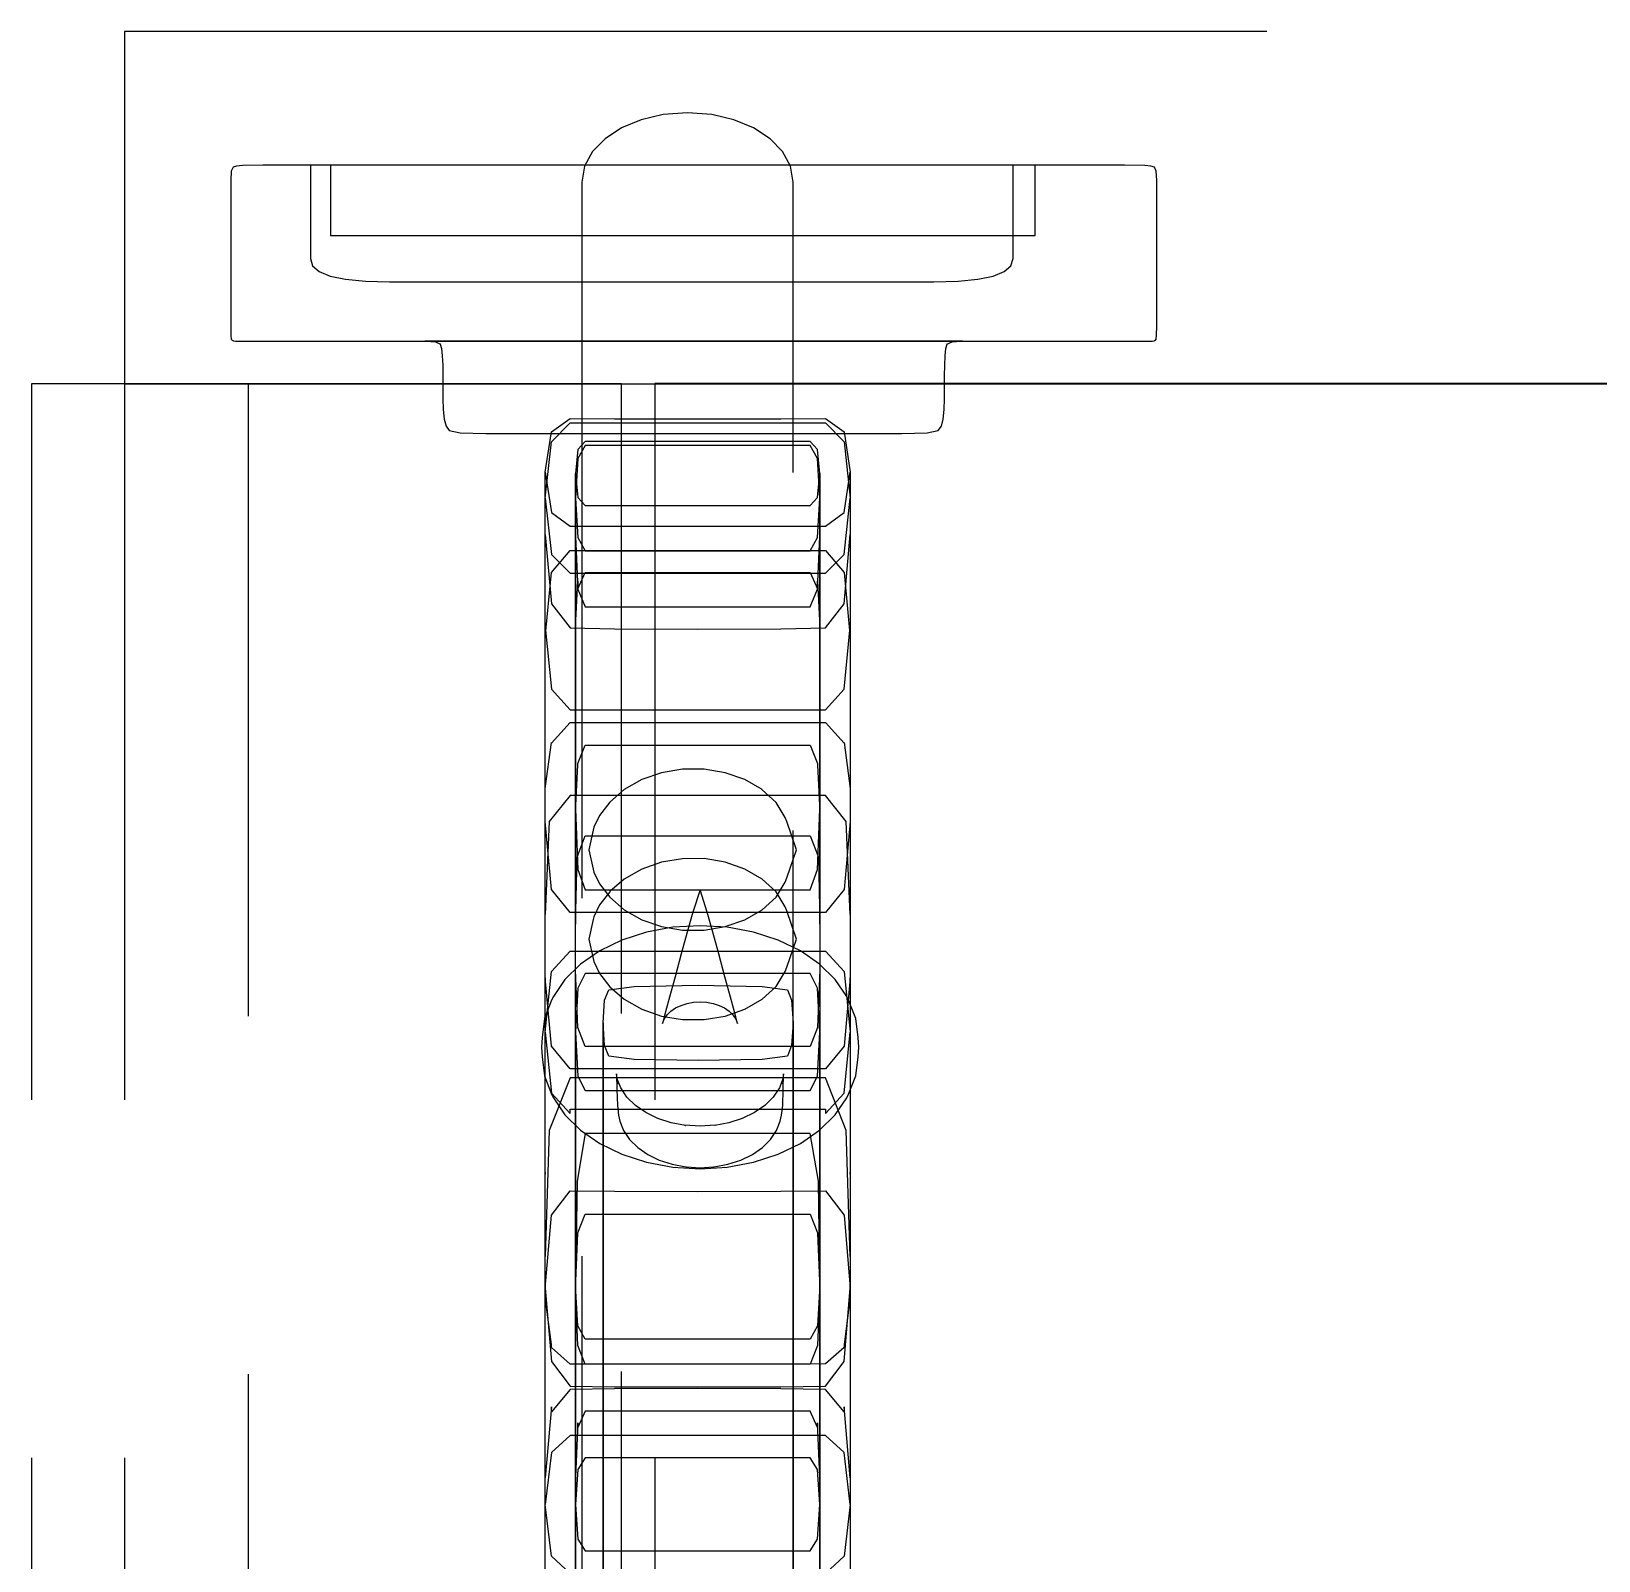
# Model space of a CAD drawing. Header units: millimetres. Extents: x 6321 to 48194, y 123 to 15211.
# Drawn here: x 14098.2 to 14320.6, y 2522.4 to 2739.4 of the extents above; entities that cross this region are included whole.
import ezdxf

# ---------------------------------------------------------------- set-up
doc = ezdxf.new("R2010")
doc.units = ezdxf.units.MM
doc.linetypes.add('DASHED', pattern=[19.05, 12.7, -6.35])
doc.layers.add('A-天花投影线', color=61, linetype='Continuous')

# ---------------------------------------------------------------- blocks, each defined once
blk = doc.blocks.new('海龙_1212121182')
at = {"layer": 'A-天花投影线', "linetype": 'DASHED', "ltscale": 8}
blk.add_lwpolyline([(-1770.21, -88.61), (-1904.01, -88.61), (-2021.97, -88.61), (-2116.31, -88.61), (-2184.24, -88.61), (-2223.17, -88.61), (-2223.18, -1176.13), (-2182.28, -1368.95), (-2116.1, -1552.52), (-2021.92, -1720.75), (-1904.09, -1872.13), (-1770.36, -2007.46)], dxfattribs=at)
at = {"layer": 'A-天花投影线', "linetype": 'DASHED', "ltscale": 8, "extrusion": (-1, 1.19209e-07, 1.19209e-07)}
for points in [[(399.78, 0), (390.59, 0), (373.53, 0), (345.71, 0), (311.64, 0), (275.82, 0), (244.19, 0), (222.67, 0), (204.14, 0), (181.45, 0), (156.63, 0), (131.71, 0), (112.86, 0), (106.27, 0), (110.01, 0), (100.21, 0), (97.04, 0), (97.13, 0), (97.16, 0), (97.13, 0), (97.04, 0), (100.21, 0), (110.01, 0), (106.27, 0), (112.86, 0), (131.71, 0), (156.64, 0), (181.45, 0), (204.14, 0), (222.67, 0), (244.19, 0), (275.82, 0), (311.64, 0), (345.71, 0), (373.52, 0), (390.59, 0), (399.78, 0), (403.99, 0), (394.38, 0), (391.03, 0), (391.71, 0), (391.55, 0), (391.5, 0), (391.55, 0), (391.71, 0), (391.03, 0), (394.38, 0), (404, 0)], [(390.73, 0), (373.56, 0), (345.68, 0), (311.55, 0), (275.61, 0), (244.44, 0), (224.65, 0), (207.34, 0), (183.61, 0), (157.16, 0), (131.7, 0), (112.9, 0), (106.44, 0), (98.96, 0), (102.82, 0), (100.32, 0), (100.32, 0), (100.32, 0), (100.32, 0), (100.32, 0), (102.82, 0), (98.96, 0), (106.44, 0), (112.9, 0), (131.7, 0), (157.16, 0), (183.61, 0), (207.34, 0), (224.65, 0), (244.44, 0), (275.61, 0), (311.55, 0), (345.68, 0), (373.56, 0), (390.73, 0), (400.03, 0), (404.29, 0), (414.63, 0), (424.98, 0), (435.67, 0), (447.02, 0), (458.68, 0), (470.31, 0), (483.04, 0), (498, 0), (514.25, 0), (530.84, 0), (544.79, 0), (553.14, 0), (557.47, 0), (559.35, 0), (555.14, 0), (553.74, 0), (553.74, 0), (553.74, 0), (553.74, 0), (553.74, 0), (555.14, 0), (559.35, 0), (557.47, 0), (553.14, 0), (544.79, 0), (530.84, 0), (514.25, 0), (498, 0), (483.04, 0), (470.31, 0), (458.68, 0), (447.02, 0), (435.67, 0), (424.98, 0), (414.63, 0), (404.29, 0), (400.03, 0)], [(374.92, 0), (367.67, 0), (348.04, 0), (317.19, 0), (276.32, 0), (232.55, 0), (193.03, 0), (160.42, 0), (137.38, 0), (124.69, 0), (131.65, 0), (129.55, 0), (131.7, 0), (131.7, 0), (131.7, 0), (131.7, 0), (131.7, 0), (129.55, 0), (131.65, 0), (124.69, 0), (137.38, 0), (160.42, 0), (193.03, 0), (232.55, 0), (276.32, 0), (317.19, 0), (348.04, 0), (367.67, 0), (374.92, 0), (367.39, 0), (364.89, 0), (364.89, 0), (364.89, 0), (364.89, 0), (364.89, 0), (367.39, 0)]]:
    blk.add_lwpolyline(points, close=True, dxfattribs=at)
at = {"layer": 'A-天花投影线', "linetype": 'DASHED', "ltscale": 8, "extrusion": (-1, -1.2517e-06, 5.96046e-08)}
for points in [[(118.04, 0), (118.04, 0), (118.04, 0), (118.04, 0), (118.13, 0), (118.43, 0), (118.65, 0), (119.49, 0), (120.94, 0), (122.99, 0), (125.57, 0), (128.64, 0), (132.13, 0), (136.02, 0), (140.25, 0), (144.77, 0), (149.55, 0), (154.53, 0), (159.67, 0), (164.93, 0), (170.26, 0), (175.61, 0), (180.88, 0), (185.94, 0), (190.7, 0), (195.07, 0), (199.02, 0), (202.52, 0), (205.56, 0), (208.11, 0), (210.16, 0), (211.67, 0), (212.62, 0), (213, 0), (213.3, 0), (213.4, 0), (213.4, 0), (213.4, 0), (213.4, 0), (213.4, 0), (213.3, 0), (213, 0), (212.62, 0), (211.67, 0), (210.16, 0), (208.11, 0), (205.56, 0), (202.52, 0), (199.02, 0), (195.07, 0), (190.7, 0), (185.94, 0), (180.88, 0), (175.61, 0), (170.26, 0), (164.93, 0), (159.67, 0), (154.53, 0), (149.55, 0), (144.77, 0), (140.25, 0), (136.02, 0), (132.13, 0), (128.64, 0), (125.57, 0), (122.99, 0), (120.94, 0), (119.49, 0), (118.65, 0), (118.43, 0), (118.13, 0), (118.04, 0)], [(127.89, 0), (127.89, 0), (127.89, 0), (127.79, 0), (127.5, 0), (127.8, 0), (128.58, 0), (129.8, 0), (131.45, 0), (133.51, 0), (135.97, 0), (138.8, 0), (141.98, 0), (145.51, 0), (149.36, 0), (153.46, 0), (157.73, 0), (162.06, 0), (166.36, 0), (170.6, 0), (174.76, 0), (178.78, 0), (182.65, 0), (186.31, 0), (189.72, 0), (192.86, 0), (195.68, 0), (198.15, 0), (200.24, 0), (201.9, 0), (203.08, 0), (203.76, 0), (203.94, 0), (203.64, 0), (203.54, 0), (203.54, 0), (203.54, 0), (203.54, 0), (203.54, 0), (203.64, 0), (203.94, 0), (203.76, 0), (203.08, 0), (201.9, 0), (200.24, 0), (198.15, 0), (195.68, 0), (192.86, 0), (189.72, 0), (186.31, 0), (182.65, 0), (178.78, 0), (174.76, 0), (170.6, 0), (166.36, 0), (162.06, 0), (157.73, 0), (153.46, 0), (149.36, 0), (145.51, 0), (141.98, 0), (138.8, 0), (135.97, 0), (133.51, 0), (131.45, 0), (129.8, 0), (128.58, 0), (127.8, 0), (127.5, 0), (127.79, 0), (127.89, 0), (127.89, 0)]]:
    blk.add_lwpolyline(points, close=True, dxfattribs=at)
at = {"layer": 'A-天花投影线', "linetype": 'DASHED', "ltscale": 8}
for points in [[(-1795.86, -38.62, 0), (-1983.92, -38.62, 0), (-2148.87, -38.62, 0), (-2227.87, -38.62, 0), (-2298.44, -38.62, 0), (-2298.44, -88.62, 0), (-2227.87, -88.62, 0), (-2148.87, -88.62, 0), (-1983.92, -88.62, 0), (-1795.86, -88.62, 0)], [(-2203.51, -1320.41, 0), (-2203.51, -60, 0), (-2203.91, -57.74, 0), (-2205.04, -55.67, 0), (-2206.81, -53.85, 0), (-2209.13, -52.32, 0), (-2211.92, -51.16, 0), (-2215.07, -50.42, 0), (-2218.51, -50.16, 0), (-2221.95, -50.42, 0), (-2225.11, -51.16, 0), (-2227.89, -52.32, 0), (-2230.21, -53.85, 0), (-2231.99, -55.67, 0), (-2233.12, -57.74, 0), (-2233.51, -60, 0), (-2233.51, -1320.41, 0)], [(-2209.36, -1274.66, 0), (-2223.16, -1068.61, 0), (-2227.87, -635.17, 0), (-2227.87, -88.62, 0), (-2280.83, -88.62, 0), (-2311.64, -88.62, 0), (-2311.64, -635.75, 0), (-2306.88, -1072.8, 0), (-2292.28, -1290.33, 0)], [(-2261.85, -1284.57, 0), (-2276.08, -1071.26, 0), (-2280.83, -635.54, 0), (-2280.83, -88.62, 0), (-2289.64, -88.62, 0), (-2298.44, -88.62, 0), (-2298.44, -635.66, 0), (-2293.69, -1072.13, 0), (-2279.25, -1287.84, 0)], [(-2238.73, -276.34, 0), (-2238.73, -232.58, 0), (-2238.73, -193.05, 0), (-2238.73, -160.42, 0), (-2238.73, -137.37, 0), (-2238.73, -124.67, 0), (-2237.84, -115.39, 0), (-2235.18, -112.3, 0), (-2228.88, -112.3, 0), (-2217.07, -112.3, 0), (-2205.25, -112.3, 0), (-2198.95, -112.3, 0), (-2196.3, -115.39, 0), (-2195.41, -124.66, 0), (-2195.41, -137.36, 0), (-2195.41, -160.41, 0), (-2195.41, -193.04, 0), (-2195.41, -232.58, 0), (-2195.41, -276.35, 0)], [(-2238.73, -268.39, 0), (-2238.73, -249.92, 0), (-2238.73, -225.55, 0), (-2238.73, -185.83, 0), (-2238.73, -146.21, 0), (-2238.73, -122.13, 0), (-2238.73, -110.01, 0), (-2237.84, -119.87, 0), (-2235.18, -123.28, 0), (-2228.88, -123.41, 0), (-2217.07, -123.45, 0), (-2205.25, -123.41, 0), (-2198.95, -123.28, 0), (-2196.3, -119.87, 0), (-2195.41, -110.01, 0), (-2195.41, -122.13, 0), (-2195.41, -146.21, 0), (-2195.41, -185.83, 0), (-2195.41, -225.55, 0), (-2195.41, -249.92, 0), (-2195.41, -268.39, 0)], [(-2234.42, -267.47, 0), (-2234.42, -249.5, 0), (-2234.42, -225.82, 0), (-2234.42, -186.27, 0), (-2234.42, -146.57, 0), (-2234.42, -122.47, 0), (-2234.42, -110.31, 0), (-2234.07, -117.79, 0), (-2233.03, -120.29, 0), (-2228.34, -120.29, 0), (-2217.07, -120.29, 0), (-2205.79, -120.29, 0), (-2201.11, -120.29, 0), (-2200.07, -117.79, 0), (-2199.72, -110.31, 0), (-2199.72, -122.47, 0), (-2199.72, -146.57, 0), (-2199.72, -186.27, 0), (-2199.72, -225.82, 0), (-2199.72, -249.5, 0), (-2199.72, -267.47, 0)], [(-2235.18, -257.44, 0), (-2237.84, -254.99, 0), (-2238.73, -247.64, 0), (-2238.73, -239.29, 0), (-2238.73, -224.76, 0), (-2238.73, -209.22, 0), (-2238.73, -195.56, 0), (-2238.73, -186.67, 0), (-2238.73, -181.92, 0), (-2238.73, -180.65, 0), (-2237.84, -172.02, 0), (-2235.18, -169.14, 0), (-2228.88, -169.14, 0), (-2217.07, -169.14, 0), (-2205.25, -169.14, 0), (-2198.95, -169.14, 0), (-2196.3, -172.02, 0), (-2195.41, -180.65, 0), (-2195.41, -181.93, 0), (-2195.41, -186.7, 0), (-2195.41, -195.59, 0), (-2195.41, -209.24, 0), (-2195.41, -224.77, 0), (-2195.41, -239.29, 0), (-2195.41, -247.65, 0), (-2196.3, -255, 0), (-2198.95, -257.45, 0)], [(-2203.53, -260.21, 0), (-2203.53, -254.24, 0), (-2203.53, -248.07, 0), (-2203.53, -241.78, 0), (-2203.53, -235.42, 0), (-2203.53, -229.04, 0), (-2203.53, -222.72, 0), (-2203.53, -216.51, 0), (-2203.53, -210.47, 0), (-2203.53, -204.73, 0), (-2203.53, -199.42, 0), (-2203.53, -194.64, 0), (-2203.53, -190.49, 0), (-2203.53, -186.97, 0), (-2203.53, -184.1, 0), (-2203.53, -181.88, 0), (-2203.53, -180.34, 0), (-2203.53, -179.48, 0), (-2203.53, -179.31, 0), (-2203.74, -182.52, 0), (-2204.34, -184.02, 0), (-2207.91, -184.5, 0), (-2217.01, -184.66, 0), (-2226.1, -184.5, 0), (-2229.67, -184.02, 0), (-2230.28, -182.52, 0), (-2230.48, -179.31, 0), (-2230.28, -176.11, 0), (-2229.67, -174.61, 0), (-2226.1, -174.13, 0), (-2217.01, -173.97, 0), (-2207.91, -174.13, 0), (-2204.34, -174.61, 0), (-2203.74, -176.11, 0), (-2203.53, -179.31, 0), (-2203.53, -179.85, 0), (-2203.53, -181.11, 0), (-2203.53, -183.1, 0), (-2203.53, -185.82, 0), (-2203.53, -189.24, 0), (-2203.53, -193.29, 0), (-2203.53, -197.89, 0), (-2203.53, -202.91, 0), (-2203.53, -208.32, 0), (-2203.53, -214.03, 0), (-2203.53, -220, 0), (-2203.53, -226.16, 0), (-2203.53, -232.46, 0), (-2203.53, -238.82, 0), (-2203.53, -245.2, 0), (-2203.53, -251.52, 0), (-2203.53, -257.73, 0)], [(-2230.48, -257.73, 0), (-2230.48, -251.52, 0), (-2230.48, -245.2, 0), (-2230.48, -238.82, 0), (-2230.48, -232.46, 0), (-2230.48, -226.16, 0), (-2230.48, -220, 0), (-2230.48, -214.03, 0), (-2230.48, -208.31, 0), (-2230.48, -202.91, 0), (-2230.48, -197.88, 0), (-2230.48, -193.29, 0), (-2230.48, -189.24, 0), (-2230.48, -185.82, 0), (-2230.48, -183.1, 0), (-2230.48, -181.11, 0), (-2230.48, -179.85, 0), (-2230.48, -179.31, 0), (-2230.48, -179.48, 0), (-2230.48, -180.34, 0), (-2230.48, -181.88, 0), (-2230.48, -184.1, 0), (-2230.48, -186.97, 0), (-2230.48, -190.49, 0), (-2230.48, -194.64, 0), (-2230.48, -199.42, 0), (-2230.48, -204.73, 0), (-2230.48, -210.46, 0), (-2230.48, -216.5, 0), (-2230.48, -222.71, 0), (-2230.48, -229.04, 0), (-2230.48, -235.41, 0), (-2230.48, -241.78, 0), (-2230.48, -248.07, 0), (-2230.48, -254.23, 0), (-2230.48, -260.2, 0)], [(-2238.73, -269.75, 0), (-2238.73, -249.59, 0), (-2238.73, -234.38, 0), (-2238.73, -223.66, 0), (-2238.73, -216.96, 0), (-2237.84, -227.37, 0), (-2235.18, -230.88, 0), (-2228.88, -230.94, 0), (-2217.07, -230.95, 0), (-2205.26, -230.94, 0), (-2198.95, -230.88, 0), (-2196.3, -227.37, 0), (-2195.41, -216.96, 0), (-2195.41, -216.22, 0), (-2195.41, -223.39, 0), (-2195.41, -234.88, 0), (-2195.41, -247.1, 0), (-2195.41, -260.95, 0)], [(-2238.73, -260.96, 0), (-2238.73, -247.1, 0), (-2238.73, -234.88, 0), (-2238.73, -223.39, 0), (-2238.73, -216.22, 0), (-2238.73, -216.96, 0), (-2237.84, -206.58, 0), (-2235.18, -203.16, 0), (-2228.88, -203.21, 0), (-2217.07, -203.23, 0), (-2205.26, -203.21, 0), (-2198.95, -203.16, 0), (-2196.3, -206.58, 0), (-2195.41, -216.96, 0), (-2195.41, -223.66, 0), (-2195.41, -234.38, 0), (-2195.41, -249.59, 0), (-2195.41, -269.75, 0)], [(-2234.42, -269.92, 0), (-2234.42, -249.82, 0), (-2234.42, -234.64, 0), (-2234.42, -223.89, 0), (-2234.42, -217.09, 0), (-2234.42, -216.25, 0), (-2234.42, -223.4, 0), (-2234.42, -234.89, 0), (-2234.42, -247.04, 0), (-2234.42, -260.83, 0)], [(-2199.72, -260.83, 0), (-2199.72, -247.04, 0), (-2199.72, -234.89, 0), (-2199.72, -223.4, 0), (-2199.72, -216.25, 0), (-2199.72, -217.09, 0), (-2200.07, -225.07, 0), (-2201.11, -227.74, 0), (-2205.79, -227.74, 0), (-2217.07, -227.74, 0), (-2228.34, -227.74, 0), (-2233.03, -227.74, 0), (-2234.07, -225.07, 0), (-2234.42, -217.09, 0), (-2234.07, -209.1, 0), (-2233.03, -206.44, 0), (-2228.34, -206.44, 0), (-2217.07, -206.44, 0), (-2205.79, -206.44, 0), (-2201.11, -206.44, 0), (-2200.07, -209.1, 0), (-2199.72, -217.09, 0), (-2199.72, -223.89, 0), (-2199.72, -234.64, 0), (-2199.72, -249.82, 0), (-2199.72, -269.92, 0)]]:
    blk.add_polyline3d(points, dxfattribs=at)
for points in [[(-2194.99, -82.59, 0), (-2175.9, -82.59, 0), (-2163.92, -82.59, 0), (-2157.34, -82.59, 0), (-2154.49, -82.59, 0), (-2153.66, -82.59, 0), (-2153.16, -82.59, 0), (-2152.95, -82.59, 0), (-2152.65, -82.58, 0), (-2152.59, -82.58, 0), (-2152.31, -82.53, 0), (-2152.12, -82.43, 0), (-2152, -82.28, 0), (-2151.94, -81.72, 0), (-2151.92, -80.46, 0), (-2151.92, -78.14, 0), (-2151.92, -74.46, 0), (-2151.92, -70.09, 0), (-2151.92, -65.72, 0), (-2151.92, -62.04, 0), (-2151.92, -59.73, 0), (-2152.01, -58.46, 0), (-2152.26, -57.91, 0), (-2152.76, -57.75, 0), (-2153.6, -57.66, 0), (-2156.49, -57.61, 0), (-2163.16, -57.59, 0), (-2175.31, -57.59, 0), (-2194.67, -57.59, 0), (-2217.64, -57.59, 0), (-2240.6, -57.59, 0), (-2259.97, -57.59, 0), (-2272.12, -57.59, 0), (-2278.78, -57.61, 0), (-2281.68, -57.66, 0), (-2282.52, -57.75, 0), (-2283.02, -57.91, 0), (-2283.27, -58.46, 0), (-2283.35, -59.73, 0), (-2283.35, -62.04, 0), (-2283.35, -65.72, 0), (-2283.35, -70.09, 0), (-2283.35, -74.46, 0), (-2283.35, -78.14, 0), (-2283.35, -80.46, 0), (-2283.33, -81.72, 0), (-2283.28, -82.28, 0), (-2283.16, -82.43, 0), (-2282.97, -82.53, 0), (-2282.68, -82.58, 0), (-2282.63, -82.58, 0), (-2282.33, -82.59, 0), (-2282.12, -82.59, 0), (-2281.62, -82.59, 0), (-2280.79, -82.59, 0), (-2277.93, -82.59, 0), (-2271.36, -82.59, 0), (-2259.38, -82.59, 0), (-2240.28, -82.59, 0), (-2217.64, -82.59, 0)], [(-2172.31, -57.59, 0), (-2173.63, -57.59, 0), (-2177.38, -57.59, 0), (-2183.27, -57.59, 0), (-2191, -57.59, 0), (-2200.25, -57.59, 0), (-2210.75, -57.59, 0), (-2222.17, -57.59, 0), (-2233.6, -57.59, 0), (-2244.09, -57.59, 0), (-2253.35, -57.59, 0), (-2261.07, -57.59, 0), (-2266.96, -57.59, 0), (-2270.71, -57.59, 0), (-2272.03, -57.59, 0), (-2272.03, -70.85, 0), (-2271.72, -71.87, 0), (-2270.78, -72.69, 0), (-2269.22, -73.34, 0), (-2267.04, -73.8, 0), (-2264.23, -74.07, 0), (-2260.8, -74.17, 0), (-2259.78, -74.17, 0), (-2256.88, -74.17, 0), (-2252.31, -74.17, 0), (-2246.32, -74.17, 0), (-2239.15, -74.17, 0), (-2231.04, -74.17, 0), (-2222.17, -74.17, 0), (-2213.3, -74.17, 0), (-2205.19, -74.17, 0), (-2198.02, -74.17, 0), (-2192.03, -74.17, 0), (-2187.47, -74.17, 0), (-2184.56, -74.17, 0), (-2183.54, -74.17, 0), (-2180.11, -74.07, 0), (-2177.3, -73.8, 0), (-2175.12, -73.34, 0), (-2173.56, -72.69, 0), (-2172.62, -71.87, 0), (-2172.31, -70.85, 0)], [(-2169.18, -57.59, 0), (-2269.18, -57.59, 0), (-2269.18, -67.59, 0), (-2169.18, -67.59, 0)], [(-2205.2, -95.68, 0), (-2194.71, -95.68, 0), (-2188.12, -95.68, 0), (-2184.51, -95.58, 0), (-2182.95, -95.27, 0), (-2182.49, -94.66, 0), (-2182.22, -93.63, 0), (-2182.08, -92.3, 0), (-2182.04, -90.77, 0), (-2182.04, -89.14, 0), (-2182.04, -87.5, 0), (-2182.02, -85.97, 0), (-2181.96, -84.64, 0), (-2181.85, -83.62, 0), (-2181.65, -83, 0), (-2181.7, -83, 0), (-2180.97, -82.7, 0), (-2181.13, -82.7, 0), (-2179.49, -82.59, 0), (-2179.9, -82.59, 0), (-2180.46, -82.59, 0), (-2182.17, -82.59, 0), (-2186.05, -82.59, 0), (-2193.1, -82.59, 0), (-2204.32, -82.59, 0), (-2217.64, -82.59, 0), (-2230.96, -82.59, 0), (-2242.18, -82.59, 0), (-2249.23, -82.59, 0), (-2253.11, -82.59, 0), (-2254.82, -82.59, 0), (-2255.38, -82.59, 0), (-2255.79, -82.59, 0), (-2254.14, -82.7, 0), (-2254.3, -82.7, 0), (-2253.58, -83, 0), (-2253.62, -83, 0), (-2253.43, -83.62, 0), (-2253.32, -84.64, 0), (-2253.26, -85.97, 0), (-2253.24, -87.5, 0), (-2253.24, -89.14, 0), (-2253.24, -90.77, 0), (-2253.19, -92.3, 0), (-2253.06, -93.63, 0), (-2252.79, -94.66, 0), (-2252.33, -95.27, 0), (-2250.76, -95.58, 0), (-2247.15, -95.68, 0), (-2240.57, -95.68, 0), (-2230.08, -95.68, 0), (-2217.64, -95.68, 0)], [(-2217.07, -93.6, 0), (-2205.26, -93.59, 0), (-2198.95, -93.56, 0), (-2196.3, -95.45, 0), (-2195.41, -101.18, 0), (-2195.41, -101.73, 0), (-2195.41, -102.45, 0), (-2195.41, -110.59, 0), (-2195.41, -119.93, 0), (-2195.41, -130.65, 0), (-2195.41, -142.92, 0), (-2195.41, -148.1, 0), (-2195.41, -150.73, 0), (-2196.3, -160.41, 0), (-2198.95, -163.64, 0), (-2205.25, -163.64, 0), (-2217.07, -163.64, 0), (-2228.88, -163.64, 0), (-2235.18, -163.64, 0), (-2237.84, -160.41, 0), (-2238.73, -150.73, 0), (-2238.73, -148.1, 0), (-2238.73, -142.92, 0), (-2238.73, -130.64, 0), (-2238.73, -119.93, 0), (-2238.73, -110.59, 0), (-2238.73, -102.45, 0), (-2238.73, -101.73, 0), (-2238.73, -101.18, 0), (-2237.84, -95.45, 0), (-2235.18, -93.56, 0), (-2228.88, -93.59, 0)], [(-2238.73, -105.92, 0), (-2238.73, -104.85, 0), (-2237.84, -96.86, 0), (-2235.18, -94.19, 0), (-2228.88, -94.19, 0), (-2217.07, -94.19, 0), (-2205.25, -94.19, 0), (-2198.95, -94.19, 0), (-2196.3, -96.85, 0), (-2195.41, -104.85, 0), (-2195.41, -105.91, 0), (-2195.41, -112.02, 0), (-2195.41, -121.9, 0), (-2195.41, -134.27, 0), (-2195.41, -146.62, 0), (-2195.41, -156.4, 0), (-2195.41, -163.93, 0), (-2195.98, -150.72, 0), (-2198.95, -147.05, 0), (-2205.25, -147.05, 0), (-2217.07, -147.05, 0), (-2228.88, -147.05, 0), (-2235.18, -147.05, 0), (-2238.16, -150.72, 0), (-2238.73, -163.93, 0), (-2238.73, -156.4, 0), (-2238.73, -146.61, 0), (-2238.73, -134.27, 0), (-2238.73, -121.89, 0), (-2238.73, -112.02, 0)], [(-2234.19, -201.77, 0), (-2234.42, -216.06, 0), (-2234.42, -197.9, 0), (-2234.42, -176.06, 0), (-2234.42, -156.45, 0), (-2234.42, -139.32, 0), (-2234.42, -124.95, 0), (-2234.42, -113.79, 0), (-2234.42, -106.31, 0), (-2234.42, -102.24, 0), (-2234.42, -101.36, 0), (-2234.42, -102.25, 0), (-2234.42, -103.5, 0), (-2234.42, -105.33, 0), (-2234.42, -107.94, 0), (-2234.42, -115.11, 0), (-2234.42, -125.46, 0), (-2234.42, -137.3, 0), (-2234.42, -148.92, 0), (-2234.07, -157.56, 0), (-2233.03, -160.45, 0), (-2228.34, -160.45, 0), (-2217.07, -160.45, 0), (-2205.79, -160.45, 0), (-2201.11, -160.45, 0), (-2200.07, -157.56, 0), (-2199.72, -148.92, 0), (-2199.72, -137.3, 0), (-2199.72, -125.46, 0), (-2199.72, -115.11, 0), (-2199.72, -107.94, 0), (-2199.72, -105.33, 0), (-2199.72, -103.5, 0), (-2199.72, -102.25, 0), (-2199.72, -101.36, 0), (-2200.07, -97.96, 0), (-2201.11, -96.83, 0), (-2205.79, -96.83, 0), (-2217.07, -96.83, 0), (-2228.34, -96.83, 0), (-2233.03, -96.83, 0), (-2234.07, -97.96, 0), (-2234.42, -101.36, 0), (-2234.07, -104.76, 0), (-2233.03, -105.9, 0), (-2228.34, -105.9, 0), (-2217.07, -105.9, 0), (-2205.79, -105.9, 0), (-2201.11, -105.9, 0), (-2200.07, -104.76, 0), (-2199.72, -101.36, 0), (-2199.72, -102.24, 0), (-2199.72, -106.31, 0), (-2199.72, -113.79, 0), (-2199.72, -124.95, 0), (-2199.72, -139.32, 0), (-2199.72, -156.45, 0), (-2199.72, -176.06, 0), (-2199.72, -197.9, 0), (-2199.72, -216.06, 0), (-2199.94, -201.77, 0), (-2201.11, -194.99, 0), (-2205.79, -194.99, 0), (-2217.07, -194.99, 0), (-2228.34, -194.99, 0), (-2233.03, -194.99, 0)], [(-2234.07, -236.74, 0), (-2234.07, -236.07, 0), (-2234.42, -243.73, 0), (-2234.42, -243.68, 0), (-2234.42, -242.1, 0), (-2234.42, -237.61, 0), (-2234.42, -228.83, 0), (-2234.42, -214.96, 0), (-2234.42, -195.18, 0), (-2234.42, -173.36, 0), (-2234.42, -153.38, 0), (-2234.42, -135.58, 0), (-2234.42, -120.31, 0), (-2234.42, -109.44, 0), (-2234.42, -104.85, 0), (-2234.42, -105.91, 0), (-2234.42, -112.03, 0), (-2234.42, -121.9, 0), (-2234.42, -134.23, 0), (-2234.42, -146.8, 0), (-2234.42, -157.42, 0), (-2234.42, -165.31, 0), (-2234.19, -155.81, 0), (-2233.03, -152.78, 0), (-2228.35, -152.78, 0), (-2217.07, -152.78, 0), (-2205.79, -152.78, 0), (-2201.11, -152.78, 0), (-2199.94, -155.81, 0), (-2199.72, -165.31, 0), (-2199.72, -157.42, 0), (-2199.72, -146.81, 0), (-2199.72, -134.23, 0), (-2199.72, -121.9, 0), (-2199.72, -112.03, 0), (-2199.72, -105.91, 0), (-2199.72, -104.85, 0), (-2200.07, -99.25, 0), (-2201.11, -97.39, 0), (-2205.79, -97.39, 0), (-2217.07, -97.39, 0), (-2228.35, -97.39, 0), (-2233.03, -97.39, 0), (-2234.07, -99.25, 0), (-2234.42, -104.85, 0), (-2234.07, -110.44, 0), (-2233.03, -112.31, 0), (-2228.35, -112.31, 0), (-2217.07, -112.31, 0), (-2205.79, -112.31, 0), (-2201.11, -112.31, 0), (-2200.07, -110.44, 0), (-2199.72, -104.85, 0), (-2199.72, -109.44, 0), (-2199.72, -120.31, 0), (-2199.72, -135.58, 0), (-2199.72, -153.38, 0), (-2199.72, -173.36, 0), (-2199.72, -195.18, 0), (-2199.72, -214.96, 0), (-2199.72, -228.83, 0), (-2199.72, -237.61, 0), (-2199.72, -242.1, 0), (-2199.72, -243.68, 0), (-2199.72, -243.73, 0), (-2200.07, -236.07, 0), (-2200.07, -236.74, 0), (-2201.11, -234.42, 0), (-2205.79, -234.42, 0), (-2217.07, -234.42, 0), (-2228.34, -234.42, 0), (-2233.03, -234.42, 0)], [(-2238.16, -194.58, 0), (-2238.73, -212.47, 0), (-2238.73, -195.35, 0), (-2238.73, -175.3, 0), (-2238.73, -156.29, 0), (-2238.73, -139.17, 0), (-2238.73, -124.77, 0), (-2238.73, -113.62, 0), (-2238.73, -106.23, 0), (-2238.73, -102.21, 0), (-2238.73, -101.18, 0), (-2237.84, -106.91, 0), (-2235.18, -108.82, 0), (-2228.88, -108.82, 0), (-2217.07, -108.82, 0), (-2205.26, -108.82, 0), (-2198.95, -108.82, 0), (-2196.3, -106.91, 0), (-2195.41, -101.18, 0), (-2195.41, -102.21, 0), (-2195.41, -106.23, 0), (-2195.41, -113.62, 0), (-2195.41, -124.77, 0), (-2195.41, -139.17, 0), (-2195.41, -156.29, 0), (-2195.41, -175.3, 0), (-2195.41, -195.35, 0), (-2195.41, -212.47, 0), (-2195.98, -194.58, 0), (-2198.95, -187.11, 0), (-2205.25, -187.11, 0), (-2217.07, -187.11, 0), (-2228.88, -187.11, 0), (-2235.18, -187.11, 0)], [(-2237.84, -233.79, 0), (-2238.73, -243.85, 0), (-2238.73, -243.86, 0), (-2238.73, -242.24, 0), (-2238.73, -237.69, 0), (-2238.73, -228.88, 0), (-2238.73, -214.99, 0), (-2238.73, -195.2, 0), (-2238.73, -173.38, 0), (-2238.73, -153.4, 0), (-2238.73, -135.6, 0), (-2238.73, -120.32, 0), (-2238.73, -109.45, 0), (-2238.73, -104.85, 0), (-2237.84, -112.85, 0), (-2235.18, -115.51, 0), (-2228.88, -115.5, 0), (-2217.07, -115.5, 0), (-2205.25, -115.5, 0), (-2198.95, -115.51, 0), (-2196.3, -112.84, 0), (-2195.41, -104.85, 0), (-2195.41, -109.44, 0), (-2195.41, -120.32, 0), (-2195.41, -135.59, 0), (-2195.41, -153.4, 0), (-2195.41, -173.39, 0), (-2195.41, -195.19, 0), (-2195.41, -214.97, 0), (-2195.41, -228.87, 0), (-2195.41, -237.69, 0), (-2195.41, -242.24, 0), (-2195.41, -243.86, 0), (-2195.41, -243.85, 0), (-2196.3, -233.79, 0), (-2196.3, -234.51, 0), (-2198.95, -231.32, 0), (-2205.26, -231.24, 0), (-2217.07, -231.21, 0), (-2228.88, -231.24, 0), (-2235.18, -231.32, 0), (-2237.84, -234.51, 0)], [(-2234.07, -116.66, 0), (-2234.07, -117.73, 0), (-2233.03, -115.41, 0), (-2228.35, -115.41, 0), (-2217.07, -115.41, 0), (-2205.79, -115.41, 0), (-2201.11, -115.41, 0), (-2200.07, -117.73, 0), (-2200.07, -116.66, 0), (-2199.72, -123.11, 0), (-2199.72, -132.39, 0), (-2199.72, -152.29, 0), (-2199.72, -178.51, 0), (-2199.72, -206.74, 0), (-2199.72, -230.84, 0), (-2199.72, -244.65, 0), (-2199.72, -247.63, 0), (-2200.07, -242.68, 0), (-2201.11, -241.02, 0), (-2205.79, -241.02, 0), (-2217.07, -241.02, 0), (-2228.34, -241.02, 0), (-2233.03, -241.02, 0), (-2234.07, -242.68, 0), (-2234.42, -247.63, 0), (-2234.07, -252.59, 0), (-2233.03, -254.24, 0), (-2228.34, -254.24, 0), (-2217.07, -254.24, 0), (-2205.79, -254.24, 0), (-2201.11, -254.24, 0), (-2200.07, -252.59, 0), (-2199.72, -247.63, 0), (-2199.72, -239.26, 0), (-2199.72, -224.71, 0), (-2199.72, -209.16, 0), (-2199.72, -195.51, 0), (-2199.72, -186.68, 0), (-2199.72, -181.96, 0), (-2199.72, -180.63, 0), (-2199.72, -182.49, 0), (-2199.72, -187.3, 0), (-2199.72, -193.95, 0), (-2199.72, -201.29, 0), (-2199.72, -208.96, 0), (-2199.72, -216.59, 0), (-2200.07, -222.29, 0), (-2201.11, -224.19, 0), (-2205.79, -224.19, 0), (-2217.07, -224.19, 0), (-2228.34, -224.19, 0), (-2233.03, -224.19, 0), (-2234.07, -222.29, 0), (-2234.42, -216.59, 0), (-2234.42, -208.96, 0), (-2234.42, -201.29, 0), (-2234.42, -193.95, 0), (-2234.42, -187.3, 0), (-2234.42, -182.49, 0), (-2234.42, -180.63, 0), (-2234.07, -186.86, 0), (-2233.03, -188.93, 0), (-2228.34, -188.93, 0), (-2217.07, -188.93, 0), (-2205.79, -188.93, 0), (-2201.11, -188.93, 0), (-2200.07, -186.86, 0), (-2199.72, -180.63, 0), (-2200.07, -174.41, 0), (-2201.11, -172.33, 0), (-2205.79, -172.33, 0), (-2217.07, -172.33, 0), (-2228.34, -172.33, 0), (-2233.03, -172.33, 0), (-2234.07, -174.41, 0), (-2234.42, -180.63, 0), (-2234.42, -181.96, 0), (-2234.42, -186.68, 0), (-2234.42, -195.51, 0), (-2234.42, -209.16, 0), (-2234.42, -224.71, 0), (-2234.42, -239.26, 0), (-2234.42, -247.63, 0), (-2234.42, -244.65, 0), (-2234.42, -230.84, 0), (-2234.42, -206.74, 0), (-2234.42, -178.51, 0), (-2234.42, -152.29, 0), (-2234.42, -132.39, 0), (-2234.42, -123.11, 0)], [(-2238.73, -132.41, 0), (-2238.73, -123.12, 0), (-2237.84, -131.94, 0), (-2235.18, -134.88, 0), (-2228.88, -134.88, 0), (-2217.07, -134.88, 0), (-2205.25, -134.88, 0), (-2198.95, -134.88, 0), (-2196.3, -131.94, 0), (-2195.41, -123.11, 0), (-2195.41, -132.41, 0), (-2195.41, -152.24, 0), (-2195.41, -178.39, 0), (-2195.41, -206.67, 0), (-2195.41, -230.83, 0), (-2195.41, -244.66, 0), (-2195.41, -247.65, 0), (-2196.3, -240.29, 0), (-2198.95, -237.84, 0), (-2205.25, -237.84, 0), (-2217.07, -237.84, 0), (-2228.88, -237.84, 0), (-2235.18, -237.84, 0), (-2237.84, -240.29, 0), (-2238.73, -247.64, 0), (-2238.73, -244.65, 0), (-2238.73, -230.83, 0), (-2238.73, -206.67, 0), (-2238.73, -178.4, 0), (-2238.73, -152.24, 0)], [(-2237.84, -182.62, 0), (-2238.73, -172.94, 0), (-2238.73, -174.12, 0), (-2238.73, -163.22, 0), (-2238.73, -151.98, 0), (-2238.73, -148.37, 0), (-2238.73, -146.07, 0), (-2237.84, -139.52, 0), (-2237.84, -139.61, 0), (-2235.18, -136.7, 0), (-2228.88, -136.7, 0), (-2217.07, -136.7, 0), (-2205.25, -136.7, 0), (-2198.95, -136.7, 0), (-2196.3, -139.62, 0), (-2196.3, -139.52, 0), (-2195.41, -146.07, 0), (-2195.41, -148.37, 0), (-2195.41, -151.98, 0), (-2195.41, -163.23, 0), (-2195.41, -174.12, 0), (-2195.41, -172.94, 0), (-2196.3, -182.62, 0), (-2198.95, -185.85, 0), (-2205.25, -185.85, 0), (-2217.07, -185.85, 0), (-2228.88, -185.85, 0), (-2235.18, -185.85, 0)], [(-2234.07, -179.95, 0), (-2234.42, -171.77, 0), (-2234.42, -169.74, 0), (-2234.42, -158.96, 0), (-2234.42, -149.41, 0), (-2234.07, -142.69, 0), (-2234.07, -142.51, 0), (-2233.03, -139.89, 0), (-2228.35, -139.89, 0), (-2217.07, -139.89, 0), (-2205.79, -139.89, 0), (-2201.11, -139.89, 0), (-2200.07, -142.51, 0), (-2200.07, -142.69, 0), (-2199.72, -149.41, 0), (-2199.72, -158.96, 0), (-2199.72, -169.74, 0), (-2199.72, -171.77, 0), (-2200.07, -179.95, 0), (-2201.11, -182.68, 0), (-2205.79, -182.68, 0), (-2217.07, -182.68, 0), (-2228.34, -182.68, 0), (-2233.03, -182.68, 0)], [(-2231.79, -151.56, 0), (-2231.9, -151.96, 0), (-2232.51, -154.74, 0), (-2231.9, -157.51, 0), (-2231.79, -157.92, 0), (-2231.01, -159.6, 0), (-2229.53, -161.48, 0), (-2227.49, -163.27, 0), (-2225.01, -164.67, 0), (-2222.22, -165.65, 0), (-2219.22, -166.15, 0), (-2216.16, -166.15, 0), (-2213.17, -165.65, 0), (-2210.38, -164.68, 0), (-2207.9, -163.26, 0), (-2205.93, -161.46, 0), (-2204.64, -159.33, 0), (-2204.4, -158.74, 0), (-2203.05, -154.74, 0), (-2204.4, -150.73, 0), (-2204.64, -150.15, 0), (-2205.93, -148.03, 0), (-2207.9, -146.23, 0), (-2207.9, -146.21, 0), (-2210.38, -144.79, 0), (-2213.17, -143.82, 0), (-2216.16, -143.32, 0), (-2219.22, -143.32, 0), (-2222.22, -143.82, 0), (-2225.01, -144.8, 0), (-2227.49, -146.21, 0), (-2229.53, -147.99, 0), (-2229.53, -148.01, 0), (-2231.01, -149.88, 0)], [(-2231.79, -164.26, 0), (-2231.9, -164.66, 0), (-2232.51, -167.43, 0), (-2231.9, -170.2, 0), (-2231.79, -170.61, 0), (-2231.01, -172.3, 0), (-2229.53, -174.18, 0), (-2227.49, -175.96, 0), (-2225.01, -177.37, 0), (-2222.22, -178.35, 0), (-2219.22, -178.84, 0), (-2216.16, -178.85, 0), (-2213.17, -178.35, 0), (-2210.38, -177.37, 0), (-2207.9, -175.96, 0), (-2205.93, -174.16, 0), (-2204.64, -172.03, 0), (-2204.4, -171.43, 0), (-2203.05, -167.43, 0), (-2204.4, -163.42, 0), (-2204.64, -162.85, 0), (-2205.93, -160.72, 0), (-2207.9, -158.93, 0), (-2207.9, -158.9, 0), (-2210.38, -157.49, 0), (-2213.17, -156.52, 0), (-2216.16, -156.01, 0), (-2219.22, -156.02, 0), (-2222.22, -156.51, 0), (-2225.01, -157.49, 0), (-2227.49, -158.9, 0), (-2229.53, -160.69, 0), (-2229.53, -160.71, 0), (-2231.01, -162.58, 0)], [(-2216.74, -176.33, 0), (-2215.8, -176.38, 0), (-2214.89, -176.55, 0), (-2214.04, -176.83, 0), (-2213.27, -177.2, 0), (-2212.61, -177.66, 0), (-2212.07, -178.19, 0), (-2211.67, -178.78, 0), (-2211.43, -179.4, 0), (-2211.65, -178.46, 0), (-2212.31, -175.99, 0), (-2213.2, -172.76, 0), (-2214.08, -169.53, 0), (-2214.93, -166.43, 0), (-2215.71, -163.61, 0), (-2216.74, -160.45, 0), (-2217.77, -163.61, 0), (-2218.55, -166.43, 0), (-2219.4, -169.53, 0), (-2220.28, -172.76, 0), (-2221.17, -175.99, 0), (-2221.83, -178.46, 0), (-2222.05, -179.4, 0), (-2221.81, -178.78, 0), (-2221.41, -178.19, 0), (-2220.87, -177.66, 0), (-2220.21, -177.2, 0), (-2219.44, -176.83, 0), (-2218.58, -176.55, 0), (-2217.68, -176.38, 0)], [(-2194.65, -178.71, 0), (-2195.67, -176.1, 0), (-2195.92, -175.59, 0), (-2197.55, -173.17, 0), (-2199.77, -170.98, 0), (-2202.5, -169.1, 0), (-2205.66, -167.57, 0), (-2209.16, -166.44, 0), (-2212.89, -165.75, 0), (-2216.74, -165.52, 0), (-2220.59, -165.75, 0), (-2224.32, -166.44, 0), (-2227.82, -167.57, 0), (-2230.98, -169.1, 0), (-2233.71, -170.98, 0), (-2235.93, -173.17, 0), (-2237.56, -175.59, 0), (-2237.81, -176.1, 0), (-2238.83, -178.71, 0), (-2239.16, -181.4, 0), (-2239.25, -182.76, 0), (-2239.16, -184.12, 0), (-2238.83, -186.81, 0), (-2237.81, -189.42, 0), (-2237.56, -189.94, 0), (-2235.93, -192.36, 0), (-2233.71, -194.54, 0), (-2230.98, -196.43, 0), (-2227.82, -197.96, 0), (-2224.32, -199.08, 0), (-2220.59, -199.77, 0), (-2216.74, -200.01, 0), (-2212.89, -199.77, 0), (-2209.16, -199.08, 0), (-2205.66, -197.96, 0), (-2202.5, -196.43, 0), (-2199.77, -194.54, 0), (-2197.55, -192.36, 0), (-2195.92, -189.94, 0), (-2195.67, -189.42, 0), (-2194.65, -186.81, 0), (-2194.31, -184.12, 0), (-2194.22, -182.76, 0), (-2194.31, -181.4, 0)], [(-2238.73, -193.02, 0), (-2238.73, -186.71, 0), (-2238.73, -182.4, 0), (-2238.73, -180.65, 0), (-2237.84, -189.28, 0), (-2235.18, -192.16, 0), (-2235.18, -191.91, 0), (-2235.18, -191.57, 0), (-2228.88, -191.57, 0), (-2217.07, -191.57, 0), (-2205.25, -191.57, 0), (-2198.95, -191.57, 0), (-2198.95, -191.91, 0), (-2198.95, -192.16, 0), (-2196.3, -189.28, 0), (-2195.41, -180.65, 0), (-2195.41, -182.4, 0), (-2195.41, -186.71, 0), (-2195.41, -193.02, 0), (-2195.41, -200.76, 0), (-2195.41, -200.54, 0), (-2195.41, -201.15, 0), (-2195.41, -209.01, 0), (-2195.41, -217.01, 0), (-2195.41, -218.38, 0), (-2195.41, -218.2, 0), (-2196.3, -224.93, 0), (-2196.3, -225.36, 0), (-2198.95, -227.7, 0), (-2205.25, -227.72, 0), (-2217.07, -227.73, 0), (-2228.88, -227.73, 0), (-2235.18, -227.73, 0), (-2237.84, -225.39, 0), (-2237.84, -224.95, 0), (-2238.73, -218.21, 0), (-2238.73, -218.4, 0), (-2238.73, -217.03, 0), (-2238.73, -209.01, 0), (-2238.73, -201.15, 0), (-2238.73, -200.54, 0), (-2238.73, -200.76, 0)], [(-2228.58, -186.55, 0), (-2228.53, -188.78, 0), (-2228.47, -191.02, 0), (-2228.29, -192.42, 0), (-2228.12, -193.26, 0), (-2227.6, -194.6, 0), (-2226.75, -195.86, 0), (-2225.59, -197, 0), (-2224.17, -197.99, 0), (-2222.52, -198.78, 0), (-2220.69, -199.37, 0), (-2218.75, -199.73, 0), (-2218.71, -199.74, 0), (-2218.67, -199.74, 0), (-2216.74, -199.86, 0), (-2214.81, -199.74, 0), (-2214.77, -199.74, 0), (-2214.73, -199.73, 0), (-2212.79, -199.37, 0), (-2210.96, -198.78, 0), (-2209.31, -197.99, 0), (-2207.89, -197, 0), (-2206.73, -195.86, 0), (-2205.88, -194.6, 0), (-2205.36, -193.26, 0), (-2205.19, -192.42, 0), (-2205.01, -191.02, 0), (-2204.95, -188.78, 0), (-2204.9, -186.55, 0), (-2205.08, -187.97, 0), (-2204.93, -187.15, 0), (-2205.48, -188.54, 0), (-2206.36, -189.86, 0), (-2207.56, -191.04, 0), (-2209.03, -192.05, 0), (-2210.75, -192.88, 0), (-2212.64, -193.49, 0), (-2214.66, -193.87, 0), (-2214.62, -193.86, 0), (-2214.59, -193.85, 0), (-2216.74, -193.98, 0), (-2218.89, -193.85, 0), (-2218.86, -193.86, 0), (-2218.82, -193.87, 0), (-2220.84, -193.49, 0), (-2222.73, -192.88, 0), (-2224.44, -192.05, 0), (-2225.92, -191.04, 0), (-2227.12, -189.86, 0), (-2228, -188.54, 0), (-2228.54, -187.15, 0), (-2228.4, -187.97, 0)]]:
    blk.add_polyline3d(points, close=True, dxfattribs=at)

msp = doc.modelspace()

# ---------------------------------------------------------------- block references
at = {"layer": 'A-天花投影线', "linetype": 'DASHED', "ltscale": 8}
msp.add_blockref('海龙_1212121182', (16409.82, 2777.99, 0), dxfattribs=at)

doc.saveas('drawing.dxf')
